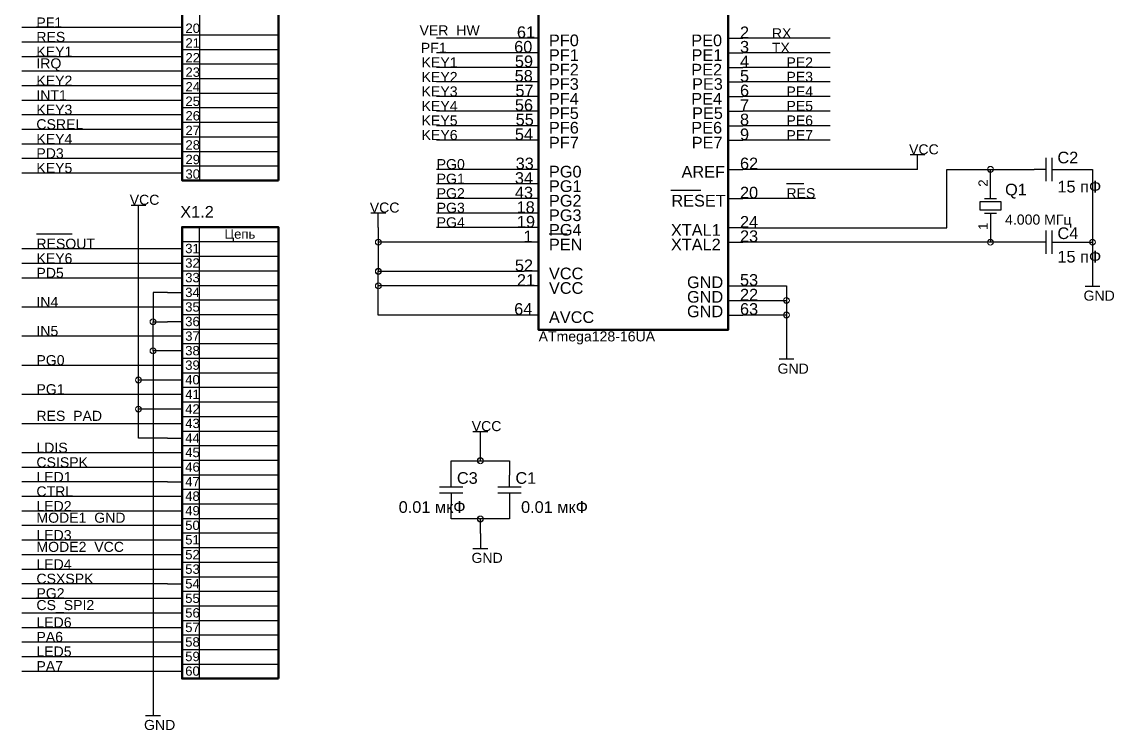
# Model space of a CAD drawing. Header units: millimetres. Extents: x -2024 to 917, y -725 to 13.
# Drawn here: x -1577.8 to -1393.4, y -724.8 to -605.1 of the extents above; entities that cross this region are included whole.
import ezdxf

# ---------------------------------------------------------------- set-up
doc = ezdxf.new("R2010")
doc.units = ezdxf.units.MM
doc.styles.add('PDF Arial', font='arial.ttf')
doc.styles.add('PDF Microsoft Sans Serif', font='micross.ttf')

msp = doc.modelspace()

# ---------------------------------------------------------------- hatches: boundary and pattern name
at = {"transparency": 33554559}
h = msp.add_hatch(color=7, dxfattribs=at)
h.paths.add_polyline_path([(-1414.32, -629.53, 0.414062), (-1414.82, -630.03)], flags=0)
h.paths.add_polyline_path([(-1414.32, -629.53), (-1414.32, -629.53)], flags=0)
h.paths.add_polyline_path([(-1413.82, -630.03, 0.414062), (-1414.32, -629.53)], flags=0)
h.paths.add_polyline_path([(-1413.82, -630.03), (-1413.82, -630.03)], flags=0)
h.paths.add_polyline_path([(-1414.32, -630.53, 0.414062), (-1413.82, -630.03)], flags=0)
h.paths.add_polyline_path([(-1414.82, -630.03, 0.414062), (-1414.32, -630.53)], flags=0)
h = msp.add_hatch(color=7, dxfattribs=at)
h.paths.add_polyline_path([(-1414.32, -629.53, 0.414062), (-1414.82, -630.03)], flags=0)
h.paths.add_polyline_path([(-1414.32, -629.53), (-1414.32, -629.53)], flags=0)
h.paths.add_polyline_path([(-1413.82, -630.03, 0.414062), (-1414.32, -629.53)], flags=0)
h.paths.add_polyline_path([(-1413.82, -630.03), (-1413.82, -630.03)], flags=0)
h.paths.add_polyline_path([(-1414.32, -630.53, 0.414062), (-1413.82, -630.03)], flags=0)
h.paths.add_polyline_path([(-1414.82, -630.03, 0.414062), (-1414.32, -630.53)], flags=0)
h = msp.add_hatch(color=7, dxfattribs=at)
h.paths.add_polyline_path([(-1517.66, -641.83, 0.414063), (-1518.16, -642.33)], flags=0)
h.paths.add_polyline_path([(-1517.66, -641.83), (-1517.66, -641.83)], flags=0)
h.paths.add_polyline_path([(-1517.16, -642.33, 0.414063), (-1517.66, -641.83)], flags=0)
h.paths.add_polyline_path([(-1517.16, -642.33), (-1517.16, -642.33)], flags=0)
h.paths.add_polyline_path([(-1517.66, -642.83, 0.414063), (-1517.16, -642.33)], flags=0)
h.paths.add_polyline_path([(-1518.16, -642.33, 0.414063), (-1517.66, -642.83)], flags=0)
h = msp.add_hatch(color=7, dxfattribs=at)
h.paths.add_polyline_path([(-1517.66, -641.83, 0.414063), (-1518.16, -642.33)], flags=0)
h.paths.add_polyline_path([(-1517.66, -641.83), (-1517.66, -641.83)], flags=0)
h.paths.add_polyline_path([(-1517.16, -642.33, 0.414063), (-1517.66, -641.83)], flags=0)
h.paths.add_polyline_path([(-1517.16, -642.33), (-1517.16, -642.33)], flags=0)
h.paths.add_polyline_path([(-1517.66, -642.83, 0.414063), (-1517.16, -642.33)], flags=0)
h.paths.add_polyline_path([(-1518.16, -642.33, 0.414063), (-1517.66, -642.83)], flags=0)
h = msp.add_hatch(color=7, dxfattribs=at)
h.paths.add_polyline_path([(-1414.32, -641.83, 0.414063), (-1414.82, -642.33)], flags=0)
h.paths.add_polyline_path([(-1414.32, -641.83), (-1414.32, -641.83)], flags=0)
h.paths.add_polyline_path([(-1413.82, -642.33, 0.414063), (-1414.32, -641.83)], flags=0)
h.paths.add_polyline_path([(-1413.82, -642.33), (-1413.82, -642.33)], flags=0)
h.paths.add_polyline_path([(-1414.32, -642.83, 0.414062), (-1413.82, -642.33)], flags=0)
h.paths.add_polyline_path([(-1414.82, -642.33, 0.414063), (-1414.32, -642.83)], flags=0)
h = msp.add_hatch(color=7, dxfattribs=at)
h.paths.add_polyline_path([(-1414.32, -641.83, 0.414063), (-1414.82, -642.33)], flags=0)
h.paths.add_polyline_path([(-1414.32, -641.83), (-1414.32, -641.83)], flags=0)
h.paths.add_polyline_path([(-1413.82, -642.33, 0.414063), (-1414.32, -641.83)], flags=0)
h.paths.add_polyline_path([(-1413.82, -642.33), (-1413.82, -642.33)], flags=0)
h.paths.add_polyline_path([(-1414.32, -642.83, 0.414062), (-1413.82, -642.33)], flags=0)
h.paths.add_polyline_path([(-1414.82, -642.33, 0.414063), (-1414.32, -642.83)], flags=0)
h = msp.add_hatch(color=7, dxfattribs=at)
h.paths.add_polyline_path([(-1397.09, -641.83, 0.414063), (-1397.59, -642.33)], flags=0)
h.paths.add_polyline_path([(-1397.09, -641.83), (-1397.09, -641.83)], flags=0)
h.paths.add_polyline_path([(-1396.59, -642.33, 0.414063), (-1397.09, -641.83)], flags=0)
h.paths.add_polyline_path([(-1396.59, -642.33), (-1396.59, -642.33)], flags=0)
h.paths.add_polyline_path([(-1397.09, -642.83, 0.414062), (-1396.59, -642.33)], flags=0)
h.paths.add_polyline_path([(-1397.59, -642.33, 0.414062), (-1397.09, -642.83)], flags=0)
h = msp.add_hatch(color=7, dxfattribs=at)
h.paths.add_polyline_path([(-1397.09, -641.83, 0.414063), (-1397.59, -642.33)], flags=0)
h.paths.add_polyline_path([(-1397.09, -641.83), (-1397.09, -641.83)], flags=0)
h.paths.add_polyline_path([(-1396.59, -642.33, 0.414063), (-1397.09, -641.83)], flags=0)
h.paths.add_polyline_path([(-1396.59, -642.33), (-1396.59, -642.33)], flags=0)
h.paths.add_polyline_path([(-1397.09, -642.83, 0.414062), (-1396.59, -642.33)], flags=0)
h.paths.add_polyline_path([(-1397.59, -642.33, 0.414062), (-1397.09, -642.83)], flags=0)
h = msp.add_hatch(color=7, dxfattribs=at)
h.paths.add_polyline_path([(-1517.66, -646.75, 0.414062), (-1518.16, -647.25)], flags=0)
h.paths.add_polyline_path([(-1517.66, -646.75), (-1517.66, -646.75)], flags=0)
h.paths.add_polyline_path([(-1517.16, -647.25, 0.414062), (-1517.66, -646.75)], flags=0)
h.paths.add_polyline_path([(-1517.16, -647.25), (-1517.16, -647.25)], flags=0)
h.paths.add_polyline_path([(-1517.66, -647.75, 0.414063), (-1517.16, -647.25)], flags=0)
h.paths.add_polyline_path([(-1518.16, -647.25, 0.414063), (-1517.66, -647.75)], flags=0)
h = msp.add_hatch(color=7, dxfattribs=at)
h.paths.add_polyline_path([(-1517.66, -646.75, 0.414062), (-1518.16, -647.25)], flags=0)
h.paths.add_polyline_path([(-1517.66, -646.75), (-1517.66, -646.75)], flags=0)
h.paths.add_polyline_path([(-1517.16, -647.25, 0.414062), (-1517.66, -646.75)], flags=0)
h.paths.add_polyline_path([(-1517.16, -647.25), (-1517.16, -647.25)], flags=0)
h.paths.add_polyline_path([(-1517.66, -647.75, 0.414063), (-1517.16, -647.25)], flags=0)
h.paths.add_polyline_path([(-1518.16, -647.25, 0.414063), (-1517.66, -647.75)], flags=0)
h = msp.add_hatch(color=7, dxfattribs=at)
h.paths.add_polyline_path([(-1517.66, -646.75, 0.414062), (-1518.16, -647.25)], flags=0)
h.paths.add_polyline_path([(-1517.66, -646.75), (-1517.66, -646.75)], flags=0)
h.paths.add_polyline_path([(-1517.16, -647.25, 0.414062), (-1517.66, -646.75)], flags=0)
h.paths.add_polyline_path([(-1517.16, -647.25), (-1517.16, -647.25)], flags=0)
h.paths.add_polyline_path([(-1517.66, -647.75, 0.414063), (-1517.16, -647.25)], flags=0)
h.paths.add_polyline_path([(-1518.16, -647.25, 0.414063), (-1517.66, -647.75)], flags=0)
h = msp.add_hatch(color=7, dxfattribs=at)
h.paths.add_polyline_path([(-1517.66, -649.21, 0.414062), (-1518.16, -649.71)], flags=0)
h.paths.add_polyline_path([(-1517.66, -649.21), (-1517.66, -649.21)], flags=0)
h.paths.add_polyline_path([(-1517.16, -649.71, 0.414063), (-1517.66, -649.21)], flags=0)
h.paths.add_polyline_path([(-1517.16, -649.71), (-1517.16, -649.71)], flags=0)
h.paths.add_polyline_path([(-1517.66, -650.21, 0.414063), (-1517.16, -649.71)], flags=0)
h.paths.add_polyline_path([(-1518.16, -649.71, 0.414063), (-1517.66, -650.21)], flags=0)
h = msp.add_hatch(color=7, dxfattribs=at)
h.paths.add_polyline_path([(-1517.66, -649.21, 0.414062), (-1518.16, -649.71)], flags=0)
h.paths.add_polyline_path([(-1517.66, -649.21), (-1517.66, -649.21)], flags=0)
h.paths.add_polyline_path([(-1517.16, -649.71, 0.414063), (-1517.66, -649.21)], flags=0)
h.paths.add_polyline_path([(-1517.16, -649.71), (-1517.16, -649.71)], flags=0)
h.paths.add_polyline_path([(-1517.66, -650.21, 0.414063), (-1517.16, -649.71)], flags=0)
h.paths.add_polyline_path([(-1518.16, -649.71, 0.414063), (-1517.66, -650.21)], flags=0)
h = msp.add_hatch(color=7, dxfattribs=at)
h.paths.add_polyline_path([(-1448.76, -651.67, 0.414063), (-1449.26, -652.17)], flags=0)
h.paths.add_polyline_path([(-1448.76, -651.67), (-1448.76, -651.67)], flags=0)
h.paths.add_polyline_path([(-1448.26, -652.17, 0.414063), (-1448.76, -651.67)], flags=0)
h.paths.add_polyline_path([(-1448.26, -652.17), (-1448.26, -652.17)], flags=0)
h.paths.add_polyline_path([(-1448.76, -652.67, 0.414062), (-1448.26, -652.17)], flags=0)
h.paths.add_polyline_path([(-1449.26, -652.17, 0.414062), (-1448.76, -652.67)], flags=0)
h = msp.add_hatch(color=7, dxfattribs=at)
h.paths.add_polyline_path([(-1448.76, -651.67, 0.414063), (-1449.26, -652.17)], flags=0)
h.paths.add_polyline_path([(-1448.76, -651.67), (-1448.76, -651.67)], flags=0)
h.paths.add_polyline_path([(-1448.26, -652.17, 0.414063), (-1448.76, -651.67)], flags=0)
h.paths.add_polyline_path([(-1448.26, -652.17), (-1448.26, -652.17)], flags=0)
h.paths.add_polyline_path([(-1448.76, -652.67, 0.414062), (-1448.26, -652.17)], flags=0)
h.paths.add_polyline_path([(-1449.26, -652.17, 0.414062), (-1448.76, -652.67)], flags=0)
h = msp.add_hatch(color=7, dxfattribs=at)
h.paths.add_polyline_path([(-1448.76, -654.13, 0.414063), (-1449.26, -654.63)], flags=0)
h.paths.add_polyline_path([(-1448.76, -654.13), (-1448.76, -654.13)], flags=0)
h.paths.add_polyline_path([(-1448.26, -654.63, 0.414063), (-1448.76, -654.13)], flags=0)
h.paths.add_polyline_path([(-1448.26, -654.63), (-1448.26, -654.63)], flags=0)
h.paths.add_polyline_path([(-1448.76, -655.13, 0.414063), (-1448.26, -654.63)], flags=0)
h.paths.add_polyline_path([(-1449.26, -654.63, 0.414062), (-1448.76, -655.13)], flags=0)
h = msp.add_hatch(color=7, dxfattribs=at)
h.paths.add_polyline_path([(-1448.76, -654.13, 0.414063), (-1449.26, -654.63)], flags=0)
h.paths.add_polyline_path([(-1448.76, -654.13), (-1448.76, -654.13)], flags=0)
h.paths.add_polyline_path([(-1448.26, -654.63, 0.414063), (-1448.76, -654.13)], flags=0)
h.paths.add_polyline_path([(-1448.26, -654.63), (-1448.26, -654.63)], flags=0)
h.paths.add_polyline_path([(-1448.76, -655.13, 0.414063), (-1448.26, -654.63)], flags=0)
h.paths.add_polyline_path([(-1449.26, -654.63, 0.414062), (-1448.76, -655.13)], flags=0)
h = msp.add_hatch(color=7, dxfattribs=at)
h.paths.add_polyline_path([(-1555.69, -655.27, 0.414062), (-1556.19, -655.77)], flags=0)
h.paths.add_polyline_path([(-1555.69, -655.27), (-1555.69, -655.27)], flags=0)
h.paths.add_polyline_path([(-1555.19, -655.77, 0.414063), (-1555.69, -655.27)], flags=0)
h.paths.add_polyline_path([(-1555.19, -655.77), (-1555.19, -655.77)], flags=0)
h.paths.add_polyline_path([(-1555.69, -656.27, 0.414062), (-1555.19, -655.77)], flags=0)
h.paths.add_polyline_path([(-1556.19, -655.77, 0.414063), (-1555.69, -656.27)], flags=0)
h = msp.add_hatch(color=7, dxfattribs=at)
h.paths.add_polyline_path([(-1555.69, -655.27, 0.414062), (-1556.19, -655.77)], flags=0)
h.paths.add_polyline_path([(-1555.69, -655.27), (-1555.69, -655.27)], flags=0)
h.paths.add_polyline_path([(-1555.19, -655.77, 0.414063), (-1555.69, -655.27)], flags=0)
h.paths.add_polyline_path([(-1555.19, -655.77), (-1555.19, -655.77)], flags=0)
h.paths.add_polyline_path([(-1555.69, -656.27, 0.414062), (-1555.19, -655.77)], flags=0)
h.paths.add_polyline_path([(-1556.19, -655.77, 0.414063), (-1555.69, -656.27)], flags=0)
h = msp.add_hatch(color=7, dxfattribs=at)
h.paths.add_polyline_path([(-1555.69, -655.27, 0.414062), (-1556.19, -655.77)], flags=0)
h.paths.add_polyline_path([(-1555.69, -655.27), (-1555.69, -655.27)], flags=0)
h.paths.add_polyline_path([(-1555.19, -655.77, 0.414063), (-1555.69, -655.27)], flags=0)
h.paths.add_polyline_path([(-1555.19, -655.77), (-1555.19, -655.77)], flags=0)
h.paths.add_polyline_path([(-1555.69, -656.27, 0.414062), (-1555.19, -655.77)], flags=0)
h.paths.add_polyline_path([(-1556.19, -655.77, 0.414063), (-1555.69, -656.27)], flags=0)
h = msp.add_hatch(color=7, dxfattribs=at)
h.paths.add_polyline_path([(-1555.69, -660.19, 0.414063), (-1556.19, -660.69)], flags=0)
h.paths.add_polyline_path([(-1555.69, -660.19), (-1555.69, -660.19)], flags=0)
h.paths.add_polyline_path([(-1555.19, -660.69, 0.414063), (-1555.69, -660.19)], flags=0)
h.paths.add_polyline_path([(-1555.19, -660.69), (-1555.19, -660.69)], flags=0)
h.paths.add_polyline_path([(-1555.69, -661.19, 0.414063), (-1555.19, -660.69)], flags=0)
h.paths.add_polyline_path([(-1556.19, -660.69, 0.414063), (-1555.69, -661.19)], flags=0)
h = msp.add_hatch(color=7, dxfattribs=at)
h.paths.add_polyline_path([(-1555.69, -660.19, 0.414063), (-1556.19, -660.69)], flags=0)
h.paths.add_polyline_path([(-1555.69, -660.19), (-1555.69, -660.19)], flags=0)
h.paths.add_polyline_path([(-1555.19, -660.69, 0.414063), (-1555.69, -660.19)], flags=0)
h.paths.add_polyline_path([(-1555.19, -660.69), (-1555.19, -660.69)], flags=0)
h.paths.add_polyline_path([(-1555.69, -661.19, 0.414063), (-1555.19, -660.69)], flags=0)
h.paths.add_polyline_path([(-1556.19, -660.69, 0.414063), (-1555.69, -661.19)], flags=0)
h = msp.add_hatch(color=7, dxfattribs=at)
h.paths.add_polyline_path([(-1555.69, -660.19, 0.414063), (-1556.19, -660.69)], flags=0)
h.paths.add_polyline_path([(-1555.69, -660.19), (-1555.69, -660.19)], flags=0)
h.paths.add_polyline_path([(-1555.19, -660.69, 0.414063), (-1555.69, -660.19)], flags=0)
h.paths.add_polyline_path([(-1555.19, -660.69), (-1555.19, -660.69)], flags=0)
h.paths.add_polyline_path([(-1555.69, -661.19, 0.414063), (-1555.19, -660.69)], flags=0)
h.paths.add_polyline_path([(-1556.19, -660.69, 0.414063), (-1555.69, -661.19)], flags=0)
h = msp.add_hatch(color=7, dxfattribs=at)
h.paths.add_polyline_path([(-1558.15, -665.11, 0.414063), (-1558.65, -665.61)], flags=0)
h.paths.add_polyline_path([(-1558.15, -665.11), (-1558.15, -665.11)], flags=0)
h.paths.add_polyline_path([(-1557.65, -665.61, 0.414063), (-1558.15, -665.11)], flags=0)
h.paths.add_polyline_path([(-1557.65, -665.61), (-1557.65, -665.61)], flags=0)
h.paths.add_polyline_path([(-1558.15, -666.11, 0.414063), (-1557.65, -665.61)], flags=0)
h.paths.add_polyline_path([(-1558.65, -665.61, 0.414062), (-1558.15, -666.11)], flags=0)
h = msp.add_hatch(color=7, dxfattribs=at)
h.paths.add_polyline_path([(-1558.15, -665.11, 0.414063), (-1558.65, -665.61)], flags=0)
h.paths.add_polyline_path([(-1558.15, -665.11), (-1558.15, -665.11)], flags=0)
h.paths.add_polyline_path([(-1557.65, -665.61, 0.414063), (-1558.15, -665.11)], flags=0)
h.paths.add_polyline_path([(-1557.65, -665.61), (-1557.65, -665.61)], flags=0)
h.paths.add_polyline_path([(-1558.15, -666.11, 0.414063), (-1557.65, -665.61)], flags=0)
h.paths.add_polyline_path([(-1558.65, -665.61, 0.414062), (-1558.15, -666.11)], flags=0)
h = msp.add_hatch(color=7, dxfattribs=at)
h.paths.add_polyline_path([(-1558.15, -670.03, 0.414063), (-1558.65, -670.53)], flags=0)
h.paths.add_polyline_path([(-1558.15, -670.03), (-1558.15, -670.03)], flags=0)
h.paths.add_polyline_path([(-1557.65, -670.53, 0.414063), (-1558.15, -670.03)], flags=0)
h.paths.add_polyline_path([(-1557.65, -670.53), (-1557.65, -670.53)], flags=0)
h.paths.add_polyline_path([(-1558.15, -671.03, 0.414063), (-1557.65, -670.53)], flags=0)
h.paths.add_polyline_path([(-1558.65, -670.53, 0.414063), (-1558.15, -671.03)], flags=0)
h = msp.add_hatch(color=7, dxfattribs=at)
h.paths.add_polyline_path([(-1558.15, -670.03, 0.414063), (-1558.65, -670.53)], flags=0)
h.paths.add_polyline_path([(-1558.15, -670.03), (-1558.15, -670.03)], flags=0)
h.paths.add_polyline_path([(-1557.65, -670.53, 0.414063), (-1558.15, -670.03)], flags=0)
h.paths.add_polyline_path([(-1557.65, -670.53), (-1557.65, -670.53)], flags=0)
h.paths.add_polyline_path([(-1558.15, -671.03, 0.414063), (-1557.65, -670.53)], flags=0)
h.paths.add_polyline_path([(-1558.65, -670.53, 0.414063), (-1558.15, -671.03)], flags=0)
h = msp.add_hatch(color=7, dxfattribs=at)
h.paths.add_polyline_path([(-1500.43, -678.74, 0.414063), (-1500.93, -679.24)], flags=0)
h.paths.add_polyline_path([(-1500.43, -678.74), (-1500.43, -678.74)], flags=0)
h.paths.add_polyline_path([(-1499.93, -679.24, 0.414062), (-1500.43, -678.74)], flags=0)
h.paths.add_polyline_path([(-1499.93, -679.24), (-1499.93, -679.24)], flags=0)
h.paths.add_polyline_path([(-1500.43, -679.74, 0.414063), (-1499.93, -679.24)], flags=0)
h.paths.add_polyline_path([(-1500.93, -679.24, 0.414063), (-1500.43, -679.74)], flags=0)
h = msp.add_hatch(color=7, dxfattribs=at)
h.paths.add_polyline_path([(-1500.43, -678.74, 0.414063), (-1500.93, -679.24)], flags=0)
h.paths.add_polyline_path([(-1500.43, -678.74), (-1500.43, -678.74)], flags=0)
h.paths.add_polyline_path([(-1499.93, -679.24, 0.414062), (-1500.43, -678.74)], flags=0)
h.paths.add_polyline_path([(-1499.93, -679.24), (-1499.93, -679.24)], flags=0)
h.paths.add_polyline_path([(-1500.43, -679.74, 0.414063), (-1499.93, -679.24)], flags=0)
h.paths.add_polyline_path([(-1500.93, -679.24, 0.414063), (-1500.43, -679.74)], flags=0)
h = msp.add_hatch(color=7, dxfattribs=at)
h.paths.add_polyline_path([(-1500.43, -688.58, 0.414062), (-1500.93, -689.08)], flags=0)
h.paths.add_polyline_path([(-1500.43, -688.58), (-1500.43, -688.58)], flags=0)
h.paths.add_polyline_path([(-1499.93, -689.08, 0.414063), (-1500.43, -688.58)], flags=0)
h.paths.add_polyline_path([(-1499.93, -689.08), (-1499.93, -689.08)], flags=0)
h.paths.add_polyline_path([(-1500.43, -689.58, 0.414062), (-1499.93, -689.08)], flags=0)
h.paths.add_polyline_path([(-1500.93, -689.08, 0.414063), (-1500.43, -689.58)], flags=0)
h = msp.add_hatch(color=7, dxfattribs=at)
h.paths.add_polyline_path([(-1500.43, -688.58, 0.414062), (-1500.93, -689.08)], flags=0)
h.paths.add_polyline_path([(-1500.43, -688.58), (-1500.43, -688.58)], flags=0)
h.paths.add_polyline_path([(-1499.93, -689.08, 0.414063), (-1500.43, -688.58)], flags=0)
h.paths.add_polyline_path([(-1499.93, -689.08), (-1499.93, -689.08)], flags=0)
h.paths.add_polyline_path([(-1500.43, -689.58, 0.414062), (-1499.93, -689.08)], flags=0)
h.paths.add_polyline_path([(-1500.93, -689.08, 0.414063), (-1500.43, -689.58)], flags=0)

# ---------------------------------------------------------------- linework, layer by layer
at = {"color": 7, "lineweight": 50}
for points in [[(-1534.53, -631.91), (-1550.77, -631.91), (-1550.77, -555.63), (-1534.53, -555.63)], [(-1490.6, -561.2), (-1458.62, -561.2), (-1458.62, -657.16), (-1490.6, -657.16)], [(-1534.53, -716.05), (-1550.78, -716.05), (-1550.78, -639.78), (-1534.53, -639.78)]]:
    msp.add_lwpolyline(points, close=True, dxfattribs=at)
at = {"color": 7, "lineweight": 25}
for points in [[(-1547.81, -631.91), (-1547.81, -555.63)], [(-1553.22, -606.07), (-1577.83, -606.07)], [(-1572.45, -606.03), (-1573.39, -606.03), (-1574.32, -606.03), (-1575.37, -606.03)], [(-1550.77, -606.07), (-1553.22, -606.07)], [(-1553.22, -608.53), (-1577.83, -608.53)], [(-1550.77, -608.53), (-1553.22, -608.53)], [(-1550.77, -607.3), (-1534.53, -607.3)], [(-1493.06, -607.88), (-1507.82, -607.88)], [(-1490.59, -607.88), (-1493.06, -607.88)], [(-1458.61, -607.88), (-1456.14, -607.88)], [(-1441.38, -607.88), (-1456.14, -607.88)], [(-1550.77, -609.76), (-1534.53, -609.76)], [(-1493.06, -610.34), (-1507.82, -610.34)], [(-1490.59, -610.34), (-1493.06, -610.34)], [(-1458.61, -610.34), (-1456.14, -610.34)], [(-1441.38, -610.34), (-1456.14, -610.34)], [(-1553.22, -611), (-1577.83, -611)], [(-1572, -610.96), (-1572.92, -610.96), (-1573.97, -610.96), (-1575.02, -610.96), (-1575.37, -610.96)], [(-1550.77, -611), (-1553.22, -611)], [(-1553.22, -613.46), (-1577.83, -613.46)], [(-1550.77, -613.46), (-1553.22, -613.46)], [(-1550.77, -612.23), (-1534.53, -612.23)], [(-1493.06, -612.8), (-1507.82, -612.8)], [(-1490.59, -612.8), (-1493.06, -612.8)], [(-1458.61, -612.8), (-1456.14, -612.8)], [(-1441.38, -612.8), (-1456.14, -612.8)], [(-1572.35, -615.87), (-1572.92, -615.87), (-1573.97, -615.87), (-1575.02, -615.87), (-1575.37, -615.87)], [(-1550.77, -614.69), (-1534.53, -614.69)], [(-1493.06, -615.26), (-1507.82, -615.26)], [(-1490.59, -615.26), (-1493.06, -615.26)], [(-1458.61, -615.26), (-1456.14, -615.26)], [(-1441.38, -615.26), (-1456.14, -615.26)], [(-1553.22, -615.92), (-1577.83, -615.92)], [(-1550.77, -615.92), (-1553.22, -615.92)], [(-1550.77, -617.14), (-1534.53, -617.14)], [(-1493.06, -617.72), (-1507.82, -617.72)], [(-1490.59, -617.72), (-1493.06, -617.72)], [(-1458.61, -617.72), (-1456.14, -617.72)], [(-1441.38, -617.72), (-1456.14, -617.72)], [(-1553.22, -618.37), (-1577.83, -618.37)], [(-1550.77, -618.37), (-1553.22, -618.37)], [(-1553.22, -620.83), (-1577.83, -620.83)], [(-1570.71, -620.8), (-1571.41, -620.8), (-1572.34, -620.8), (-1573.39, -620.8), (-1574.43, -620.8), (-1575.37, -620.8)], [(-1550.77, -620.83), (-1553.22, -620.83)], [(-1550.77, -619.6), (-1534.53, -619.6)], [(-1493.06, -620.18), (-1507.82, -620.18)], [(-1490.59, -620.18), (-1493.06, -620.18)], [(-1458.61, -620.18), (-1456.14, -620.18)], [(-1441.38, -620.18), (-1456.14, -620.18)], [(-1550.77, -622.06), (-1534.53, -622.06)], [(-1493.06, -622.65), (-1507.82, -622.65)], [(-1490.59, -622.65), (-1493.06, -622.65)], [(-1458.61, -622.65), (-1456.14, -622.65)], [(-1441.38, -622.65), (-1456.14, -622.65)], [(-1553.22, -623.3), (-1577.83, -623.3)], [(-1550.77, -623.3), (-1553.22, -623.3)], [(-1550.77, -624.53), (-1534.53, -624.53)], [(-1493.06, -625.1), (-1507.82, -625.1)], [(-1490.59, -625.1), (-1493.06, -625.1)], [(-1458.61, -625.1), (-1456.14, -625.1)], [(-1441.38, -625.1), (-1456.14, -625.1)], [(-1553.22, -625.76), (-1577.83, -625.76)], [(-1550.77, -625.76), (-1553.22, -625.76)], [(-1553.22, -628.22), (-1577.83, -628.22)], [(-1550.77, -628.22), (-1553.22, -628.22)], [(-1550.77, -626.99), (-1534.53, -626.99)], [(-1427.87, -627.53), (-1425.37, -627.53)], [(-1426.62, -630.03), (-1426.62, -627.53)], [(-1404.96, -628.06), (-1404.96, -632)], [(-1403.98, -628.06), (-1403.98, -632)], [(-1550.77, -629.45), (-1534.53, -629.45)], [(-1493.06, -630.03), (-1507.82, -630.03)], [(-1490.59, -630.03), (-1493.06, -630.03)], [(-1458.61, -630.03), (-1456.14, -630.03)], [(-1456.14, -639.88), (-1421.69, -639.88), (-1421.69, -630.03), (-1414.32, -630.03), (-1406.93, -630.03)], [(-1426.62, -630.03), (-1456.14, -630.03)], [(-1414.32, -632.48), (-1414.32, -630.03)], [(-1404.96, -630.03), (-1406.93, -630.03)], [(-1403.98, -630.03), (-1402.01, -630.03)], [(-1402.01, -630.03), (-1397.09, -630.03), (-1397.09, -642.33), (-1397.09, -647.25)], [(-1553.22, -630.68), (-1577.83, -630.68)], [(-1550.77, -630.68), (-1553.22, -630.68)], [(-1493.06, -632.48), (-1507.82, -632.48)], [(-1490.59, -632.48), (-1493.06, -632.48)], [(-1445.85, -632.45), (-1446.78, -632.45), (-1447.72, -632.45), (-1448.76, -632.45)], [(-1414.32, -634.95), (-1414.32, -632.48)], [(-1463.19, -633.57), (-1464.15, -633.57), (-1465.13, -633.57), (-1466.19, -633.57), (-1467.16, -633.57), (-1468.27, -633.57)], [(-1559.4, -636.05), (-1556.9, -636.05)], [(-1558.15, -638.55), (-1558.15, -636.05)], [(-1493.06, -634.95), (-1507.82, -634.95)], [(-1490.59, -634.95), (-1493.06, -634.95)], [(-1458.61, -634.95), (-1456.14, -634.95)], [(-1443.84, -634.95), (-1456.14, -634.95)], [(-1415.32, -634.95), (-1413.32, -634.95)], [(-1518.91, -637.37), (-1516.41, -637.37)], [(-1517.66, -639.87), (-1517.66, -637.37)], [(-1493.06, -637.41), (-1507.82, -637.41)], [(-1490.59, -637.41), (-1493.06, -637.41)], [(-1415.32, -637.41), (-1413.32, -637.41)], [(-1414.32, -637.41), (-1414.32, -639.87)], [(-1553.23, -665.61), (-1558.15, -665.61), (-1558.15, -638.55)], [(-1547.82, -716.05), (-1547.82, -639.78)], [(-1517.66, -639.87), (-1517.66, -642.33), (-1517.66, -647.25), (-1493.06, -647.25)], [(-1493.06, -639.87), (-1507.82, -639.87)], [(-1490.59, -639.87), (-1493.06, -639.87)], [(-1458.61, -639.87), (-1456.14, -639.87)], [(-1414.32, -639.87), (-1414.32, -642.33)], [(-1569.33, -640.96), (-1570.27, -640.96), (-1571.31, -640.96), (-1572.36, -640.96), (-1573.4, -640.96), (-1574.33, -640.96), (-1575.38, -640.96)], [(-1485.78, -640.95), (-1486.78, -640.95), (-1487.75, -640.95), (-1488.84, -640.95)], [(-1404.96, -640.36), (-1404.96, -644.3)], [(-1403.98, -640.36), (-1403.98, -644.3)], [(-1553.23, -643.46), (-1577.84, -643.46)], [(-1550.78, -643.46), (-1553.23, -643.46)], [(-1550.78, -642.23), (-1534.53, -642.23)], [(-1493.06, -642.33), (-1517.66, -642.33)], [(-1490.59, -642.33), (-1493.06, -642.33)], [(-1458.61, -642.33), (-1456.14, -642.33)], [(-1406.93, -642.33), (-1414.32, -642.33), (-1456.14, -642.33)], [(-1404.96, -642.33), (-1406.93, -642.33)], [(-1403.98, -642.33), (-1402.01, -642.33)], [(-1402.01, -642.33), (-1397.09, -642.33)], [(-1550.78, -644.69), (-1534.53, -644.69)], [(-1553.23, -645.92), (-1577.84, -645.92)], [(-1550.78, -645.92), (-1553.23, -645.92)], [(-1550.78, -647.15), (-1534.53, -647.15)], [(-1493.06, -649.71), (-1517.66, -649.71), (-1517.66, -647.25)], [(-1490.59, -647.25), (-1493.06, -647.25)], [(-1397.09, -647.25), (-1397.09, -649.75)], [(-1553.23, -648.38), (-1577.84, -648.38)], [(-1550.78, -648.38), (-1553.23, -648.38)], [(-1553.23, -650.85), (-1555.69, -650.85), (-1555.69, -655.77), (-1553.23, -655.77)], [(-1550.78, -650.86), (-1553.23, -650.86)], [(-1550.78, -649.63), (-1534.53, -649.63)], [(-1493.06, -654.63), (-1517.66, -654.63), (-1517.66, -649.71)], [(-1490.59, -649.71), (-1493.06, -649.71)], [(-1458.61, -649.71), (-1456.14, -649.71)], [(-1456.14, -649.71), (-1448.76, -649.71), (-1448.76, -652.17)], [(-1398.34, -649.75), (-1395.84, -649.75)], [(-1550.78, -652.09), (-1534.53, -652.09)], [(-1458.61, -652.17), (-1456.14, -652.17)], [(-1456.14, -652.17), (-1448.76, -652.17), (-1448.76, -654.63), (-1456.14, -654.63)], [(-1553.23, -653.31), (-1577.84, -653.31)], [(-1550.78, -653.32), (-1553.23, -653.32)], [(-1550.78, -654.55), (-1534.53, -654.55)], [(-1490.59, -654.63), (-1493.06, -654.63)], [(-1458.61, -654.63), (-1456.14, -654.63)], [(-1448.76, -654.64), (-1448.76, -659.55)], [(-1553.23, -660.69), (-1555.69, -660.69), (-1555.69, -655.77)], [(-1550.78, -655.78), (-1553.23, -655.78)], [(-1553.23, -658.22), (-1577.84, -658.22)], [(-1550.78, -658.23), (-1553.23, -658.23)], [(-1550.78, -657.01), (-1534.53, -657.01)], [(-1550.78, -659.46), (-1534.53, -659.46)], [(-1448.76, -659.55), (-1448.76, -662.05)], [(-1555.69, -660.69), (-1555.69, -719.75)], [(-1550.78, -660.69), (-1553.23, -660.69)], [(-1550.78, -661.92), (-1534.53, -661.92)], [(-1553.23, -663.15), (-1577.84, -663.15)], [(-1550.78, -663.15), (-1553.23, -663.15)], [(-1450.01, -662.05), (-1447.51, -662.05)], [(-1553.23, -670.53), (-1558.15, -670.53), (-1558.15, -665.61)], [(-1550.78, -665.61), (-1553.23, -665.61)], [(-1550.78, -664.38), (-1534.53, -664.38)], [(-1550.78, -666.84), (-1534.53, -666.84)], [(-1553.23, -668.07), (-1577.84, -668.07)], [(-1550.78, -668.07), (-1553.23, -668.07)], [(-1550.78, -669.3), (-1534.53, -669.3)], [(-1553.23, -675.45), (-1558.15, -675.45), (-1558.15, -670.53)], [(-1550.78, -670.53), (-1553.23, -670.53)], [(-1553.23, -673), (-1577.84, -673)], [(-1550.78, -673.01), (-1553.23, -673.01)], [(-1550.78, -671.76), (-1534.53, -671.76)], [(-1550.78, -674.23), (-1534.53, -674.23)], [(-1501.68, -674.28), (-1499.18, -674.28)], [(-1500.43, -676.78), (-1500.43, -674.28)], [(-1550.78, -675.46), (-1553.23, -675.46)], [(-1550.78, -676.69), (-1534.53, -676.69)], [(-1553.23, -677.91), (-1577.84, -677.91)], [(-1550.78, -677.92), (-1553.23, -677.92)], [(-1505.36, -681.7), (-1505.36, -679.24), (-1500.43, -679.24), (-1500.43, -676.78)], [(-1553.23, -680.37), (-1577.84, -680.37)], [(-1550.78, -680.38), (-1553.23, -680.38)], [(-1550.78, -679.15), (-1534.53, -679.15)], [(-1500.43, -679.24), (-1495.51, -679.24), (-1495.51, -681.7)], [(-1550.78, -681.61), (-1534.53, -681.61)], [(-1505.36, -683.67), (-1505.36, -681.7)], [(-1495.51, -683.67), (-1495.51, -681.7)], [(-1553.23, -682.83), (-1577.84, -682.83)], [(-1571.65, -682.8), (-1572.36, -682.8), (-1573.4, -682.8), (-1574.44, -682.8), (-1575.38, -682.8)], [(-1550.78, -682.84), (-1553.23, -682.84)], [(-1550.78, -684.07), (-1534.53, -684.07)], [(-1507.33, -683.67), (-1503.39, -683.67)], [(-1497.48, -683.67), (-1493.55, -683.67)], [(-1553.23, -685.3), (-1577.84, -685.3)], [(-1550.78, -685.3), (-1553.23, -685.3)], [(-1507.33, -684.66), (-1503.39, -684.66)], [(-1505.36, -684.66), (-1505.36, -686.63)], [(-1497.48, -684.66), (-1493.55, -684.66)], [(-1495.51, -684.66), (-1495.51, -686.63)], [(-1553.23, -687.76), (-1577.84, -687.76)], [(-1550.78, -687.76), (-1553.23, -687.76)], [(-1550.78, -686.53), (-1534.53, -686.53)], [(-1495.51, -686.63), (-1495.51, -689.08), (-1500.43, -689.08), (-1505.36, -689.08), (-1505.36, -686.63)], [(-1550.78, -688.98), (-1534.53, -688.98)], [(-1500.43, -691.54), (-1500.43, -689.08)], [(-1553.23, -690.21), (-1577.84, -690.21)], [(-1550.78, -690.21), (-1553.23, -690.21)], [(-1550.78, -691.44), (-1534.53, -691.44)], [(-1553.23, -692.67), (-1577.84, -692.67)], [(-1550.78, -692.67), (-1553.23, -692.67)], [(-1500.43, -691.54), (-1500.43, -694.04)], [(-1553.23, -695.14), (-1577.84, -695.14)], [(-1550.78, -695.13), (-1553.23, -695.13)], [(-1550.78, -693.9), (-1534.53, -693.9)], [(-1501.68, -694.04), (-1499.18, -694.04)], [(-1550.78, -696.38), (-1534.53, -696.38)], [(-1553.23, -697.6), (-1577.84, -697.6)], [(-1550.78, -697.61), (-1553.23, -697.61)], [(-1550.78, -698.84), (-1534.53, -698.84)], [(-1553.23, -700.06), (-1577.84, -700.06)], [(-1550.78, -700.07), (-1553.23, -700.07)], [(-1553.23, -702.52), (-1577.84, -702.52)], [(-1571.42, -702.47), (-1572.36, -702.47), (-1573.4, -702.47), (-1574.44, -702.47), (-1575.38, -702.47)], [(-1550.78, -702.53), (-1553.23, -702.53)], [(-1550.78, -701.3), (-1534.53, -701.3)], [(-1550.78, -703.76), (-1534.53, -703.76)], [(-1553.23, -704.97), (-1577.84, -704.97)], [(-1550.78, -704.98), (-1553.23, -704.98)], [(-1550.78, -706.21), (-1534.53, -706.21)], [(-1553.23, -707.44), (-1577.84, -707.44)], [(-1550.78, -707.44), (-1553.23, -707.44)], [(-1553.23, -709.9), (-1577.84, -709.9)], [(-1550.78, -709.9), (-1553.23, -709.9)], [(-1550.78, -708.67), (-1534.53, -708.67)], [(-1550.78, -711.13), (-1534.53, -711.13)], [(-1553.23, -712.36), (-1577.84, -712.36)], [(-1550.78, -712.36), (-1553.23, -712.36)], [(-1550.78, -713.59), (-1534.53, -713.59)], [(-1553.23, -714.82), (-1577.84, -714.82)], [(-1550.78, -714.82), (-1553.23, -714.82)], [(-1555.69, -719.75), (-1555.69, -722.25)], [(-1556.94, -722.25), (-1554.44, -722.25)]]:
    msp.add_lwpolyline(points, dxfattribs=at)
at = {"color": 7, "lineweight": 5}
for points in [[(-1414.32, -630.53, 0.414062), (-1413.82, -630.03, 0.414062), (-1414.32, -629.53, 0.414062), (-1414.82, -630.03, 0.414062)], [(-1517.66, -642.83, 0.414063), (-1517.16, -642.33, 0.414063), (-1517.66, -641.83, 0.414063), (-1518.16, -642.33, 0.414063)], [(-1414.32, -642.83, 0.414062), (-1413.82, -642.33, 0.414063), (-1414.32, -641.83, 0.414063), (-1414.82, -642.33, 0.414063)], [(-1397.09, -642.83, 0.414062), (-1396.59, -642.33, 0.414063), (-1397.09, -641.83, 0.414063), (-1397.59, -642.33, 0.414062)], [(-1517.66, -647.75, 0.414063), (-1517.16, -647.25, 0.414062), (-1517.66, -646.75, 0.414062), (-1518.16, -647.25, 0.414063)], [(-1517.66, -650.21, 0.414063), (-1517.16, -649.71, 0.414063), (-1517.66, -649.21, 0.414062), (-1518.16, -649.71, 0.414063)], [(-1448.76, -652.67, 0.414062), (-1448.26, -652.17, 0.414063), (-1448.76, -651.67, 0.414063), (-1449.26, -652.17, 0.414062)], [(-1448.76, -655.13, 0.414063), (-1448.26, -654.63, 0.414063), (-1448.76, -654.13, 0.414063), (-1449.26, -654.63, 0.414062)], [(-1555.69, -656.27, 0.414062), (-1555.19, -655.77, 0.414063), (-1555.69, -655.27, 0.414062), (-1556.19, -655.77, 0.414063)], [(-1555.69, -661.19, 0.414063), (-1555.19, -660.69, 0.414063), (-1555.69, -660.19, 0.414063), (-1556.19, -660.69, 0.414063)], [(-1558.15, -666.11, 0.414063), (-1557.65, -665.61, 0.414063), (-1558.15, -665.11, 0.414063), (-1558.65, -665.61, 0.414062)], [(-1558.15, -671.03, 0.414063), (-1557.65, -670.53, 0.414063), (-1558.15, -670.03, 0.414063), (-1558.65, -670.53, 0.414063)], [(-1500.43, -679.74, 0.414063), (-1499.93, -679.24, 0.414062), (-1500.43, -678.74, 0.414063), (-1500.93, -679.24, 0.414063)], [(-1500.43, -689.58, 0.414062), (-1499.93, -689.08, 0.414063), (-1500.43, -688.58, 0.414062), (-1500.93, -689.08, 0.414063)]]:
    msp.add_lwpolyline(points, format="xyb", close=True, dxfattribs=at)
for points in [[(-1414.32, -629.53), (-1414.32, -629.53)], [(-1414.32, -629.53), (-1414.32, -629.53)], [(-1413.82, -630.03), (-1413.82, -630.03)], [(-1413.82, -630.03), (-1413.82, -630.03)], [(-1517.66, -641.83), (-1517.66, -641.83)], [(-1517.66, -641.83), (-1517.66, -641.83)], [(-1517.16, -642.33), (-1517.16, -642.33)], [(-1517.16, -642.33), (-1517.16, -642.33)], [(-1414.32, -641.83), (-1414.32, -641.83)], [(-1414.32, -641.83), (-1414.32, -641.83)], [(-1413.82, -642.33), (-1413.82, -642.33)], [(-1413.82, -642.33), (-1413.82, -642.33)], [(-1397.09, -641.83), (-1397.09, -641.83)], [(-1397.09, -641.83), (-1397.09, -641.83)], [(-1396.59, -642.33), (-1396.59, -642.33)], [(-1396.59, -642.33), (-1396.59, -642.33)], [(-1517.66, -646.75), (-1517.66, -646.75)], [(-1517.66, -646.75), (-1517.66, -646.75)], [(-1517.66, -646.75), (-1517.66, -646.75)], [(-1517.16, -647.25), (-1517.16, -647.25)], [(-1517.16, -647.25), (-1517.16, -647.25)], [(-1517.16, -647.25), (-1517.16, -647.25)], [(-1517.66, -649.21), (-1517.66, -649.21)], [(-1517.66, -649.21), (-1517.66, -649.21)], [(-1517.16, -649.71), (-1517.16, -649.71)], [(-1517.16, -649.71), (-1517.16, -649.71)], [(-1448.76, -651.67), (-1448.76, -651.67)], [(-1448.76, -651.67), (-1448.76, -651.67)], [(-1448.26, -652.17), (-1448.26, -652.17)], [(-1448.26, -652.17), (-1448.26, -652.17)], [(-1448.76, -654.13), (-1448.76, -654.13)], [(-1448.76, -654.13), (-1448.76, -654.13)], [(-1448.26, -654.63), (-1448.26, -654.63)], [(-1448.26, -654.63), (-1448.26, -654.63)], [(-1555.69, -655.27), (-1555.69, -655.27)], [(-1555.69, -655.27), (-1555.69, -655.27)], [(-1555.69, -655.27), (-1555.69, -655.27)], [(-1555.19, -655.77), (-1555.19, -655.77)], [(-1555.19, -655.77), (-1555.19, -655.77)], [(-1555.19, -655.77), (-1555.19, -655.77)], [(-1555.69, -660.19), (-1555.69, -660.19)], [(-1555.69, -660.19), (-1555.69, -660.19)], [(-1555.69, -660.19), (-1555.69, -660.19)], [(-1555.19, -660.69), (-1555.19, -660.69)], [(-1555.19, -660.69), (-1555.19, -660.69)], [(-1555.19, -660.69), (-1555.19, -660.69)], [(-1558.15, -665.11), (-1558.15, -665.11)], [(-1558.15, -665.11), (-1558.15, -665.11)], [(-1557.65, -665.61), (-1557.65, -665.61)], [(-1557.65, -665.61), (-1557.65, -665.61)], [(-1558.15, -670.03), (-1558.15, -670.03)], [(-1558.15, -670.03), (-1558.15, -670.03)], [(-1557.65, -670.53), (-1557.65, -670.53)], [(-1557.65, -670.53), (-1557.65, -670.53)], [(-1500.43, -678.74), (-1500.43, -678.74)], [(-1500.43, -678.74), (-1500.43, -678.74)], [(-1499.93, -679.24), (-1499.93, -679.24)], [(-1499.93, -679.24), (-1499.93, -679.24)], [(-1500.43, -688.58), (-1500.43, -688.58)], [(-1500.43, -688.58), (-1500.43, -688.58)], [(-1499.93, -689.08), (-1499.93, -689.08)], [(-1499.93, -689.08), (-1499.93, -689.08)]]:
    msp.add_lwpolyline(points, dxfattribs=at)
at = {"color": 7, "lineweight": 25}
msp.add_lwpolyline([(-1416.07, -636.92), (-1416.07, -635.44), (-1412.57, -635.44), (-1412.57, -636.92)], close=True, dxfattribs=at)
at = {"color": 7, "lineweight": 5}
for centre, start, end in [((-1414.32, -630.03), 90.0148, 179.9852), ((-1414.32, -630.03), 180.0148, 269.9852), ((-1414.32, -630.03), 0.0148, 89.9852), ((-1414.32, -630.03), 270.0148, 359.9852), ((-1517.66, -642.33), 90.0148, 179.9852), ((-1517.66, -642.33), 180.0148, 269.9852), ((-1517.66, -642.33), 0.0148, 89.9852), ((-1517.66, -642.33), 270.0148, 359.9852), ((-1414.32, -642.33), 90.0148, 179.9852), ((-1414.32, -642.33), 180.0148, 269.9852), ((-1414.32, -642.33), 0.0148, 89.9852), ((-1414.32, -642.33), 270.0148, 359.9852), ((-1397.09, -642.33), 90.0148, 179.9852), ((-1397.09, -642.33), 180.0148, 269.9852), ((-1397.09, -642.33), 0.0148, 89.9852), ((-1397.09, -642.33), 270.0148, 359.9852), ((-1517.66, -647.25), 90.0148, 179.9852), ((-1517.66, -647.25), 90.0148, 179.9852), ((-1517.66, -647.25), 180.0148, 269.9852), ((-1517.66, -647.25), 180.0148, 269.9852), ((-1517.66, -647.25), 0.0148, 89.9852), ((-1517.66, -647.25), 0.0148, 89.9852), ((-1517.66, -647.25), 270.0148, 359.9852), ((-1517.66, -647.25), 270.0148, 359.9852), ((-1517.66, -649.71), 90.0148, 179.9852), ((-1517.66, -649.71), 180.0148, 269.9852), ((-1517.66, -649.71), 0.0148, 89.9852), ((-1517.66, -649.71), 270.0148, 359.9852), ((-1448.76, -652.17), 90.0148, 179.9852), ((-1448.76, -652.17), 180.0148, 269.9852), ((-1448.76, -652.17), 0.0148, 89.9852), ((-1448.76, -652.17), 270.0148, 359.9852), ((-1448.76, -654.63), 90.0148, 179.9852), ((-1448.76, -654.63), 180.0148, 269.9852), ((-1448.76, -654.63), 0.0148, 89.9852), ((-1448.76, -654.63), 270.0148, 359.9852), ((-1555.69, -655.77), 90.0148, 179.9852), ((-1555.69, -655.77), 90.0148, 179.9852), ((-1555.69, -655.77), 180.0148, 269.9852), ((-1555.69, -655.77), 180.0148, 269.9852), ((-1555.69, -655.77), 0.0148, 89.9852), ((-1555.69, -655.77), 0.0148, 89.9852), ((-1555.69, -655.77), 270.0148, 359.9852), ((-1555.69, -655.77), 270.0148, 359.9852), ((-1555.69, -660.69), 90.0148, 179.9852), ((-1555.69, -660.69), 90.0148, 179.9852), ((-1555.69, -660.69), 180.0148, 269.9852), ((-1555.69, -660.69), 180.0148, 269.9852), ((-1555.69, -660.69), 0.0148, 89.9852), ((-1555.69, -660.69), 0.0148, 89.9852), ((-1555.69, -660.69), 270.0148, 359.9852), ((-1555.69, -660.69), 270.0148, 359.9852), ((-1558.15, -665.61), 90.0148, 179.9852), ((-1558.15, -665.61), 180.0148, 269.9852), ((-1558.15, -665.61), 0.0148, 89.9852), ((-1558.15, -665.61), 270.0148, 359.9852), ((-1558.15, -670.53), 90.0148, 179.9852), ((-1558.15, -670.53), 180.0148, 269.9852), ((-1558.15, -670.53), 0.0148, 89.9852), ((-1558.15, -670.53), 270.0148, 359.9852), ((-1500.43, -679.24), 90.0148, 179.9852), ((-1500.43, -679.24), 180.0148, 269.9852), ((-1500.43, -679.24), 0.0148, 89.9852), ((-1500.43, -679.24), 270.0148, 359.9852), ((-1500.43, -689.08), 90.0148, 179.9852), ((-1500.43, -689.08), 180.0148, 269.9852), ((-1500.43, -689.08), 0.0148, 89.9852), ((-1500.43, -689.08), 270.0148, 359.9852)]:
    msp.add_arc(centre, 0.5, start, end, dxfattribs=at)

# ---------------------------------------------------------------- texts
at = {"color": 7, "attachment_point": 7}
for s, insert, char_height, style in [('PF1', (-1575.39, -606.07), 1.7, 'PDF Arial'), ('20', (-1550.22, -607), 1.581, 'PDF Microsoft Sans Serif'), ('VER_HW', (-1510.7, -607.89), 1.7, 'PDF Arial'), ('61', (-1494.26, -607.87), 1.968, 'PDF Arial'), ('2', (-1456.6, -607.87), 1.97, 'PDF Arial'), ('RX', (-1451.22, -607.89), 1.7, 'PDF Arial'), ('RES', (-1575.39, -608.53), 1.7, 'PDF Arial'), ('21', (-1550.22, -609.46), 1.581, 'PDF Microsoft Sans Serif'), ('60', (-1494.72, -610.33), 1.968, 'PDF Arial'), ('PF0', (-1488.85, -609.25), 1.968, 'PDF Arial'), ('PE0', (-1464.82, -609.25), 1.968, 'PDF Arial'), ('3', (-1456.6, -610.33), 1.97, 'PDF Arial'), ('KEY1', (-1575.39, -610.99), 1.7, 'PDF Arial'), ('22', (-1550.22, -611.96), 1.581, 'PDF Microsoft Sans Serif'), ('PF1', (-1510.48, -610.35), 1.7, 'PDF Arial'), ('PF1', (-1488.85, -611.71), 1.968, 'PDF Arial'), ('PE1', (-1464.77, -611.71), 1.968, 'PDF Arial'), ('TX', (-1451.22, -610.35), 1.7, 'PDF Arial'), ('IRQ', (-1575.39, -613.44), 1.7, 'PDF Arial'), ('KEY1', (-1510.35, -612.81), 1.7, 'PDF Arial'), ('59', (-1494.6, -612.79), 1.968, 'PDF Arial'), ('PF2', (-1488.85, -614.17), 1.968, 'PDF Arial'), ('PE2', (-1464.82, -614.17), 1.968, 'PDF Arial'), ('4', (-1456.6, -612.79), 1.97, 'PDF Arial'), ('PE2', (-1448.76, -612.81), 1.7, 'PDF Arial'), ('23', (-1550.22, -614.42), 1.581, 'PDF Microsoft Sans Serif'), ('KEY2', (-1510.35, -615.27), 1.7, 'PDF Arial'), ('58', (-1494.64, -615.25), 1.968, 'PDF Arial'), ('5', (-1456.6, -615.25), 1.97, 'PDF Arial'), ('PE3', (-1448.76, -615.27), 1.7, 'PDF Arial'), ('KEY2', (-1575.39, -615.9), 1.7, 'PDF Arial'), ('24', (-1550.22, -616.87), 1.581, 'PDF Microsoft Sans Serif'), ('57', (-1494.51, -617.71), 1.968, 'PDF Arial'), ('PF3', (-1488.85, -616.62), 1.968, 'PDF Arial'), ('PE3', (-1464.69, -616.62), 1.968, 'PDF Arial'), ('6', (-1456.6, -617.71), 1.97, 'PDF Arial'), ('INT1', (-1575.39, -618.36), 1.7, 'PDF Arial'), ('25', (-1550.22, -619.33), 1.581, 'PDF Microsoft Sans Serif'), ('KEY3', (-1510.35, -617.73), 1.7, 'PDF Arial'), ('PF4', (-1488.85, -619.08), 1.968, 'PDF Arial'), ('PE4', (-1464.82, -619.08), 1.968, 'PDF Arial'), ('PE4', (-1448.76, -617.73), 1.7, 'PDF Arial'), ('KEY3', (-1575.39, -620.82), 1.7, 'PDF Arial'), ('KEY4', (-1510.35, -620.18), 1.7, 'PDF Arial'), ('56', (-1494.6, -620.17), 1.968, 'PDF Arial'), ('PF5', (-1488.85, -621.54), 1.968, 'PDF Arial'), ('PE5', (-1464.69, -621.54), 1.968, 'PDF Arial'), ('7', (-1456.6, -620.17), 1.97, 'PDF Arial'), ('PE5', (-1448.76, -620.18), 1.7, 'PDF Arial'), ('26', (-1550.22, -621.79), 1.581, 'PDF Microsoft Sans Serif'), ('KEY5', (-1510.35, -622.64), 1.7, 'PDF Arial'), ('55', (-1494.47, -622.62), 1.968, 'PDF Arial'), ('8', (-1456.6, -622.62), 1.97, 'PDF Arial'), ('PE6', (-1448.76, -622.64), 1.7, 'PDF Arial'), ('CSREL', (-1575.39, -623.28), 1.7, 'PDF Arial'), ('27', (-1550.22, -624.25), 1.581, 'PDF Microsoft Sans Serif'), ('54', (-1494.6, -625.12), 1.968, 'PDF Arial'), ('PF6', (-1488.85, -624), 1.968, 'PDF Arial'), ('PE6', (-1464.82, -624), 1.968, 'PDF Arial'), ('9', (-1456.6, -625.12), 1.97, 'PDF Arial'), ('KEY4', (-1575.39, -625.74), 1.7, 'PDF Arial'), ('28', (-1550.22, -626.71), 1.581, 'PDF Microsoft Sans Serif'), ('KEY6', (-1510.35, -625.1), 1.7, 'PDF Arial'), ('PF7', (-1488.85, -626.5), 1.968, 'PDF Arial'), ('PE7', (-1464.74, -626.5), 1.968, 'PDF Arial'), ('PE7', (-1448.76, -625.1), 1.7, 'PDF Arial'), ('PD3', (-1575.39, -628.19), 1.7, 'PDF Arial'), ('VCC', (-1428.06, -627.52), 1.7, 'PDF Arial'), ('29', (-1550.22, -629.17), 1.581, 'PDF Microsoft Sans Serif'), ('PG0', (-1507.81, -630.02), 1.7, 'PDF Arial'), ('33', (-1494.47, -630.04), 1.968, 'PDF Arial'), ('62', (-1456.6, -630.04), 1.968, 'PDF Arial'), ('C2', (-1403.01, -629.04), 1.968, 'PDF Arial'), ('KEY5', (-1575.39, -630.65), 1.7, 'PDF Arial'), ('30', (-1550.22, -631.62), 1.581, 'PDF Microsoft Sans Serif'), ('34', (-1494.6, -632.5), 1.968, 'PDF Arial'), ('PG0', (-1488.85, -631.42), 1.968, 'PDF Arial'), ('AREF', (-1466.47, -631.42), 1.968, 'PDF Arial'), ('PG1', (-1507.81, -632.48), 1.7, 'PDF Arial'), ('PG1', (-1488.85, -633.87), 1.968, 'PDF Arial'), ('Q1', (-1411.85, -634.96), 1.968, 'PDF Arial'), ('15 пФ', (-1403.01, -633.96), 1.968, 'PDF Arial'), ('VCC', (-1559.63, -636.04), 1.7, 'PDF Arial'), ('PG2', (-1507.81, -634.93), 1.7, 'PDF Arial'), ('43', (-1494.6, -634.96), 1.968, 'PDF Arial'), ('PG2', (-1488.85, -636.33), 1.968, 'PDF Arial'), ('RESET', (-1468.18, -636.33), 1.968, 'PDF Arial'), ('20', (-1456.6, -634.96), 1.968, 'PDF Arial'), ('RES', (-1448.76, -634.93), 1.7, 'PDF Arial'), ('X1.2', (-1551.09, -638.18), 1.968, 'PDF Arial'), ('VCC', (-1519.1, -637.35), 1.7, 'PDF Arial'), ('PG3', (-1507.81, -637.39), 1.7, 'PDF Arial'), ('18', (-1494.31, -637.42), 1.968, 'PDF Arial'), ('19', (-1494.26, -639.88), 1.968, 'PDF Arial'), ('PG3', (-1488.85, -638.79), 1.968, 'PDF Arial'), ('24', (-1456.6, -639.88), 1.968, 'PDF Arial'), ('4.000 МГц', (-1411.85, -639.85), 1.7, 'PDF Arial'), ('PG4', (-1507.81, -639.85), 1.7, 'PDF Arial'), ('PG4', (-1488.85, -641.25), 1.968, 'PDF Arial'), ('XTAL1', (-1468.26, -641.25), 1.968, 'PDF Arial'), ('C4', (-1403.01, -641.83), 1.968, 'PDF Arial'), ('RESOUT', (-1575.38, -643.46), 1.7, 'PDF Arial'), ('Цепь', (-1543.63, -642.2), 1.581, 'PDF Microsoft Sans Serif'), ('1', (-1493.14, -642.33), 1.97, 'PDF Arial'), ('XTAL2', (-1468.26, -643.71), 1.968, 'PDF Arial'), ('23', (-1456.6, -642.33), 1.968, 'PDF Arial'), ('31', (-1550.26, -644.21), 1.581, 'PDF Microsoft Sans Serif'), ('PEN', (-1488.85, -643.71), 1.968, 'PDF Arial'), ('KEY6', (-1575.38, -645.92), 1.7, 'PDF Arial'), ('32', (-1550.26, -646.66), 1.581, 'PDF Microsoft Sans Serif'), ('52', (-1494.6, -647.25), 1.968, 'PDF Arial'), ('15 пФ', (-1403.01, -645.79), 1.968, 'PDF Arial'), ('PD5', (-1575.38, -648.38), 1.7, 'PDF Arial'), ('VCC', (-1488.85, -648.62), 1.968, 'PDF Arial'), ('33', (-1550.26, -649.12), 1.581, 'PDF Microsoft Sans Serif'), ('21', (-1494.26, -649.71), 1.968, 'PDF Arial'), ('VCC', (-1488.85, -651.08), 1.968, 'PDF Arial'), ('GND', (-1465.54, -650.11), 1.968, 'PDF Arial'), ('53', (-1456.6, -649.71), 1.968, 'PDF Arial'), ('34', (-1550.26, -651.62), 1.581, 'PDF Microsoft Sans Serif'), ('GND', (-1465.54, -652.57), 1.968, 'PDF Arial'), ('22', (-1456.6, -652.17), 1.968, 'PDF Arial'), ('GND', (-1398.6, -652.23), 1.7, 'PDF Arial'), ('IN4', (-1575.38, -653.29), 1.7, 'PDF Arial'), ('35', (-1550.26, -654.08), 1.581, 'PDF Microsoft Sans Serif'), ('64', (-1494.72, -654.62), 1.968, 'PDF Arial'), ('63', (-1456.6, -654.62), 1.968, 'PDF Arial'), ('AVCC', (-1488.85, -656), 1.968, 'PDF Arial'), ('GND', (-1465.54, -655.03), 1.968, 'PDF Arial'), ('36', (-1550.26, -656.54), 1.581, 'PDF Microsoft Sans Serif'), ('IN5', (-1575.38, -658.21), 1.7, 'PDF Arial'), ('37', (-1550.26, -659), 1.581, 'PDF Microsoft Sans Serif'), ('ATmega128-16UA', (-1490.6, -659.6), 1.7, 'PDF Arial'), ('38', (-1550.26, -661.46), 1.581, 'PDF Microsoft Sans Serif'), ('PG0', (-1575.38, -663.13), 1.7, 'PDF Arial'), ('39', (-1550.26, -663.91), 1.581, 'PDF Microsoft Sans Serif'), ('GND', (-1450.26, -664.56), 1.7, 'PDF Arial'), ('40', (-1550.26, -666.37), 1.581, 'PDF Microsoft Sans Serif'), ('PG1', (-1575.38, -668.04), 1.7, 'PDF Arial'), ('41', (-1550.26, -668.83), 1.581, 'PDF Microsoft Sans Serif'), ('RES_PAD', (-1575.38, -673), 1.7, 'PDF Arial'), ('42', (-1550.26, -671.29), 1.581, 'PDF Microsoft Sans Serif'), ('43', (-1550.26, -673.75), 1.581, 'PDF Microsoft Sans Serif'), ('VCC', (-1501.89, -674.27), 1.7, 'PDF Arial'), ('44', (-1550.26, -676.21), 1.581, 'PDF Microsoft Sans Serif'), ('LDIS', (-1575.38, -677.92), 1.7, 'PDF Arial'), ('45', (-1550.26, -678.66), 1.581, 'PDF Microsoft Sans Serif'), ('CSISPK', (-1575.38, -680.38), 1.7, 'PDF Arial'), ('46', (-1550.26, -681.12), 1.581, 'PDF Microsoft Sans Serif'), ('LED1', (-1575.38, -682.84), 1.7, 'PDF Arial'), ('47', (-1550.26, -683.58), 1.581, 'PDF Microsoft Sans Serif'), ('C3', (-1504.39, -683.17), 1.968, 'PDF Arial'), ('C1', (-1494.51, -683.17), 1.968, 'PDF Arial'), ('CTRL', (-1575.38, -685.29), 1.7, 'PDF Arial'), ('48', (-1550.26, -686.04), 1.581, 'PDF Microsoft Sans Serif'), ('LED2', (-1575.38, -687.75), 1.7, 'PDF Arial'), ('49', (-1550.26, -688.5), 1.581, 'PDF Microsoft Sans Serif'), ('0.01 мкФ', (-1514.22, -688.08), 1.968, 'PDF Arial'), ('0.01 мкФ', (-1493.56, -688.08), 1.968, 'PDF Arial'), ('MODE1_GND', (-1575.38, -690.21), 1.7, 'PDF Arial'), ('50', (-1550.26, -690.96), 1.581, 'PDF Microsoft Sans Serif'), ('LED3', (-1575.38, -692.67), 1.7, 'PDF Arial'), ('MODE2_VCC', (-1575.38, -695.13), 1.7, 'PDF Arial'), ('51', (-1550.26, -693.41), 1.581, 'PDF Microsoft Sans Serif'), ('52', (-1550.26, -695.91), 1.581, 'PDF Microsoft Sans Serif'), ('GND', (-1501.93, -696.52), 1.7, 'PDF Arial'), ('LED4', (-1575.38, -697.59), 1.7, 'PDF Arial'), ('53', (-1550.26, -698.37), 1.581, 'PDF Microsoft Sans Serif'), ('CSXSPK', (-1575.38, -700.04), 1.7, 'PDF Arial'), ('54', (-1550.26, -700.83), 1.581, 'PDF Microsoft Sans Serif'), ('PG2', (-1575.38, -702.5), 1.7, 'PDF Arial'), ('55', (-1550.26, -703.29), 1.581, 'PDF Microsoft Sans Serif'), ('CS_SPI2', (-1575.38, -704.96), 1.7, 'PDF Arial'), ('56', (-1550.26, -705.75), 1.581, 'PDF Microsoft Sans Serif'), ('LED6', (-1575.38, -707.42), 1.7, 'PDF Arial'), ('57', (-1550.26, -708.21), 1.581, 'PDF Microsoft Sans Serif'), ('PA6', (-1575.38, -709.88), 1.7, 'PDF Arial'), ('58', (-1550.26, -710.66), 1.581, 'PDF Microsoft Sans Serif'), ('LED5', (-1575.38, -712.34), 1.7, 'PDF Arial'), ('59', (-1550.26, -713.12), 1.581, 'PDF Microsoft Sans Serif'), ('PA7', (-1575.38, -714.79), 1.7, 'PDF Arial'), ('60', (-1550.26, -715.58), 1.581, 'PDF Microsoft Sans Serif'), ('GND', (-1557.21, -724.75), 1.7, 'PDF Arial')]:
    msp.add_mtext(s, dxfattribs=dict(at, insert=insert, char_height=char_height, style=style))
at = {"color": 7, "char_height": 1.58, "attachment_point": 7, "rotation": 90, "style": 'PDF Microsoft Sans Serif'}
for s, insert in [('2', (-1414.76, -632.96)), ('1', (-1414.76, -640.25))]:
    msp.add_mtext(s, dxfattribs=dict(at, insert=insert))

doc.saveas('drawing.dxf')
